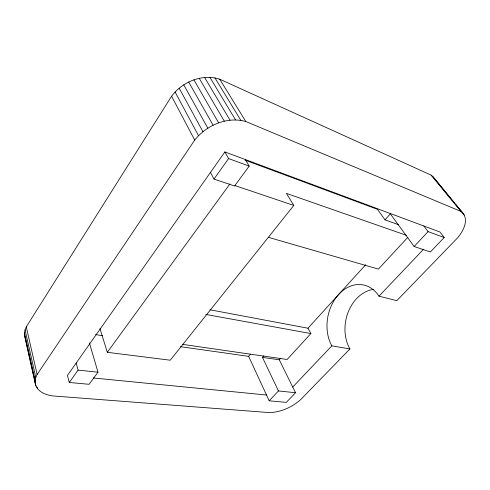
<?xml version="1.0" encoding="UTF-8"?>
<svg xmlns="http://www.w3.org/2000/svg" width="490" height="490" viewBox="0 0 490 490"><rect width="100%" height="100%" fill="white"/><g stroke="black" fill="none" stroke-linecap="round" stroke-linejoin="round"><path stroke-width="0.73" d="M373.643 289.333A36.793 28.579 -78.8 0 0 348.274 311.885A36.793 28.579 -78.8 0 0 349.934 348.954L300.444 399.834C291.942 407.166 281.07 412.176 269.763 412.641L52.644 395.914C45.392 394.989 36.652 391.4 35.225 383.345L24.604 335.852L24.5 332.93L25.064 329.905L26.282 326.848L171.58 96.23C182.317 81.812 202.192 73.482 219.722 79.209L431.127 175.126L433.038 176.786L462.891 213.04C469.065 221.002 462.842 231.556 457.384 238.079L396.802 300.658L378.984 296.18A37.706 28.555 -78.7 0 0 339.135 293.957A37.706 28.555 -78.7 0 0 331.828 345.86L292.732 387.045M35.225 383.345L35.164 380.485L35.801 377.502L37.13 374.458L194.714 140.067C206.523 125.262 227.078 116.222 245.815 121.526L461.017 211.453L462.891 213.04M245.018 160.114L377.465 209.304L385.018 219.845L390.334 213.873L414.13 246.501L430.367 251.97L444.21 237.521L439.922 231.984L224.873 151.943L67.449 375.438L69.28 382.482L89.113 384.295L97.994 372.192L89.419 342.957M69.28 382.482L78.082 370.109L76.158 363.072M245.368 159.569L249.177 166.104L234.575 186.004L213.995 179.071L228.585 158.564L224.873 151.943M406.718 235.421L286.43 193.397L293.798 205.439L170.238 360.211L107.304 352.304L229.957 183.885M180.443 346.675L248.644 356.346L250.598 354.111M262.456 357.382L279.276 359.789L295.537 392.729L278.455 390.94L262.456 357.382L263.865 355.807M279.276 359.789L280.305 358.656M209.904 309.772L307.971 328.22L365.73 264.698M307.971 328.22L310.874 333.568L287.115 359.482L182.874 344.403M407.852 237.289L378.427 269.102L268.25 237.289M248.644 356.346L269.194 400.808L278.455 390.94M414.13 246.501L428.095 231.617L444.21 237.521M378.984 296.18L423.605 249.177M295.537 392.729L286.295 402.376L269.194 400.808M93.253 377.974L266.517 395.014M78.082 370.109L97.994 372.192M95.568 334.639L102.392 335.607M331.828 345.86L349.934 348.954M205.733 314.427L310.874 333.568M234.973 185.581L293.798 205.439M385.018 219.845L398.388 224.665M228.585 158.564L249.177 166.104M452.264 200.398L433.038 176.786M453.703 202.15L454.665 203.313M455.627 204.483L464.275 214.988M431.127 175.126L461.017 211.453M423.813 225.988L428.095 231.617M219.722 79.209L245.815 121.526M214.969 77.941L240.866 120.375M209.898 77.359L235.561 119.921M204.618 77.481L230.006 120.185M199.24 78.314L224.334 121.177M193.893 79.839L218.663 122.868M188.687 82.026L213.126 125.226M183.75 84.831L207.852 128.196M179.187 88.188L202.952 131.718M175.102 92.016L198.542 135.706M171.58 96.23L194.714 140.067M210.48 172.382L213.995 179.071M99.954 328.588L107.304 352.304M24.604 335.852L25.174 337.935M26.282 326.848L37.13 374.458M25.064 329.905L35.801 377.502M37.056 387.008L37.387 388.484M24.5 332.93L35.164 380.485M25.364 338.627L35.978 386.034"/></g></svg>
